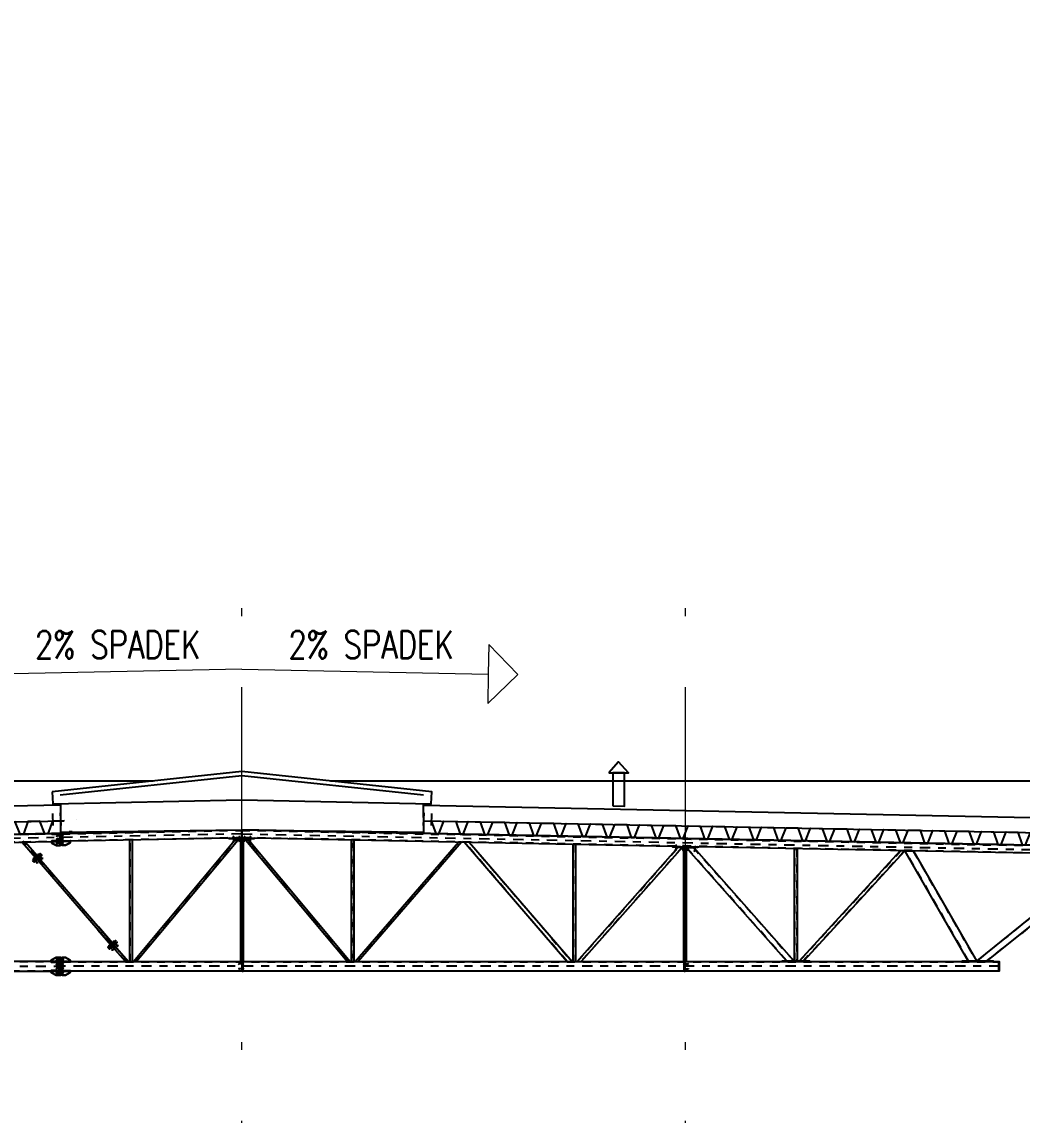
# Model space of a CAD drawing. Extents: x 6529560 to 6558080, y 5579316 to 5588131.
# Drawn here: x 6543798.33 to 6543811.01, y 5579493.22 to 5579507.08 of the extents above; entities that cross this region are included whole.
import ezdxf

# ---------------------------------------------------------------- set-up
doc = ezdxf.new("R2010")
doc.units = 0
doc.header["$MEASUREMENT"] = 0
for name, pattern in [('ACAD_ISO03W100', [30, 12, -18]), ('ACAD_ISO10W100', [18, 12, -3, 0, -3]), ('DASHDOT', [20, 13, -3.4, 0.2, -3.4]), ('GR_SOLID', [0]), ('HIDDEN', [0.375, 0.25, -0.125])]:
    doc.linetypes.add(name, pattern=pattern)
doc.layers.get('0').update_dxf_attribs({"color": 2, "linetype": 'CONTINUOUS', "lineweight": 5})
for name, color, linetype in [('3_Części', 7, 'CONTINUOUS'), ('5_Śruby', 7, 'CONTINUOUS'), ('ACHSRASTER', 10, 'CONTINUOUS'), ('Dachblech_Schnitt', 40, 'CONTINUOUS'), ('Kon', 3, 'CONTINUOUS'), ('KONS_KW_301L', 1, 'CONTINUOUS')]:
    doc.layers.add(name, color=color, linetype=linetype)
for name, color, linetype, lineweight in [('arch_osie', 181, 'CONTINUOUS', 5), ('STRICHART_0_N1', 1, 'GR_SOLID', 18), ('TEXT_N2', 7, 'GR_SOLID', 25)]:
    doc.layers.add(name, color=color, linetype=linetype, lineweight=lineweight)
doc.styles.add('GR_STANDARD', font='simplex.shx')
doc.styles.add('ROMANS', font='romans.shx', dxfattribs={"width": 0.8})
doc.dimstyles.new('D-GB-50', dxfattribs={"dimscale": 50, "dimtxt": 2.5, "dimasz": 2.5, "dimexe": 1, "dimexo": 2, "dimtad": 1, "dimdec": 0, "dimtxsty": 'ROMANS', "dimblk": 'OBLIQUE', "dimcen": 2.5, "dimdle": 1, "dimclrd": 256, "dimclre": 256, "dimclrt": 2, "dimadec": 0, "dimazin": 0, "dimtfac": 1, "dimtdec": 0, "dimtix": 1, "dimtmove": 2, "dimatfit": 3, "dimfxl": 1, "dimarcsym": 0})

# ---------------------------------------------------------------- blocks, each defined once
blk = doc.blocks.new('_OBLIQUE')
at = {"color": 0, "linetype": 'ByBlock', "lineweight": -2}
blk.add_line((-0.5, -0.5), (0.5, 0.5), dxfattribs=at)
blk = doc.blocks.new('BL1457099143_00002')
at = {"layer": '3_Części', "color": 2, "linetype": 'HIDDEN', "ltscale": 0.1}
blk.add_line((20021, 12141), (19621, 12141), dxfattribs=at)
at = {"layer": '3_Części', "color": 3, "linetype": 'Continuous'}
blk.add_line((20021, 12141), (20021, 12151), dxfattribs=at)
blk.add_lwpolyline([(20021, 12151), (19621, 12151), (19621, 12141)], dxfattribs=at)
blk = doc.blocks.new('BL1457099143_00003')
at = {"layer": '3_Części', "color": 2, "linetype": 'HIDDEN', "ltscale": 0.1}
blk.add_line((22301, 12141), (21951, 12141), dxfattribs=at)
at = {"layer": '3_Części', "color": 3, "linetype": 'Continuous'}
blk.add_line((22301, 12141), (22301, 12151), dxfattribs=at)
blk.add_lwpolyline([(22301, 12151), (21951, 12151), (21951, 12141)], dxfattribs=at)
blk = doc.blocks.new('BL1457099143_00004')
at = {"layer": '3_Części', "color": 3, "linetype": 'Continuous'}
blk.add_lwpolyline([(19551, 12141), (19548, 12141), (19548, 12021), (19551, 12021), (19551, 12141)], dxfattribs=at)
blk = doc.blocks.new('BL1457099143_00005')
at = {"layer": '3_Części', "color": 2, "linetype": 'HIDDEN', "ltscale": 0.1}
for p, q in [((31447, 12176), (31427, 12176)), ((31427, 11986), (31447, 11986))]:
    blk.add_line(p, q, dxfattribs=at)
at = {"layer": '3_Części', "color": 3, "linetype": 'Continuous'}
blk.add_line((31447, 11971), (31447, 11996), dxfattribs=at)
for points in [[(31447, 12166), (31447, 12191), (31427, 12191), (31427, 12166)], [(31447, 11996), (31447, 12166), (31427, 12166), (31427, 11996), (31447, 11996)], [(31427, 11996), (31427, 11971), (31447, 11971)]]:
    blk.add_lwpolyline(points, dxfattribs=at)
blk = doc.blocks.new('BL1457099143_00006')
at = {"layer": '3_Części', "color": 2, "linetype": 'HIDDEN', "ltscale": 0.1}
for p, q in [((31417, 12141), (31327, 12141)), ((31427, 12191), (31427, 12151))]:
    blk.add_line(p, q, dxfattribs=at)
at = {"layer": '3_Części', "color": 3, "linetype": 'Continuous'}
blk.add_line((31417, 12141), (31427, 12151), dxfattribs=at)
blk.add_lwpolyline([(31427, 12191), (31387, 12191), (31327, 12161), (31327, 12141)], dxfattribs=at)
blk = doc.blocks.new('BL1457099143_00007')
at = {"layer": '3_Części', "color": 2, "linetype": 'HIDDEN', "ltscale": 0.1}
blk.add_line((31417, 12029), (31417, 12021), dxfattribs=at)
at = {"layer": '3_Części', "color": 3, "linetype": 'Continuous'}
for points in [[(31387, 12029), (31327, 12029), (31327, 12021), (31387, 12021)], [(31427, 12029), (31387, 12029), (31387, 12021), (31427, 12021), (31427, 12029)]]:
    blk.add_lwpolyline(points, dxfattribs=at)
blk = doc.blocks.new('BL1457099143_00008')
at = {"layer": '3_Części', "color": 2, "linetype": 'HIDDEN', "ltscale": 0.1}
blk.add_line((31417, 12141), (31417, 12133), dxfattribs=at)
at = {"layer": '3_Części', "color": 3, "linetype": 'Continuous'}
for points in [[(31387, 12141), (31327, 12141), (31327, 12133), (31387, 12133)], [(31427, 12141), (31387, 12141), (31387, 12133), (31427, 12133), (31427, 12141)]]:
    blk.add_lwpolyline(points, dxfattribs=at)
blk = doc.blocks.new('BL1457099143_00009')
at = {"layer": '3_Części', "color": 2, "linetype": 'HIDDEN', "ltscale": 0.1}
for p, q in [((31327, 12021), (31417, 12021)), ((31427, 12011), (31427, 11971))]:
    blk.add_line(p, q, dxfattribs=at)
at = {"layer": '3_Części', "color": 3, "linetype": 'Continuous'}
blk.add_line((31427, 12011), (31417, 12021), dxfattribs=at)
blk.add_lwpolyline([(31327, 12021), (31327, 12001), (31387, 11971), (31427, 11971)], dxfattribs=at)
blk = doc.blocks.new('BL1457099143_00010')
at = {"layer": '3_Części', "color": 3, "linetype": 'Continuous'}
for points in [[(31431, 13766), (31428, 13641), (31444, 13640), (31447, 13765), (31431, 13766)], [(31428, 13641), (31428, 13616), (31444, 13615), (31444, 13640)]]:
    blk.add_lwpolyline(points, dxfattribs=at)
blk = doc.blocks.new('BL1457099143_00011')
at = {"layer": '3_Części', "color": 2, "linetype": 'HIDDEN', "ltscale": 0.1}
blk.add_line((31329, 13668), (31419, 13666), dxfattribs=at)
at = {"layer": '3_Części', "color": 3, "linetype": 'Continuous'}
blk.add_lwpolyline([(31329, 13668), (31328, 13648), (31388, 13616), (31428, 13616), (31428, 13656), (31419, 13666)], dxfattribs=at)
blk = doc.blocks.new('BL1457099143_00012')
at = {"layer": '3_Części', "color": 2, "linetype": 'HIDDEN', "ltscale": 0.1}
blk.add_line((31420, 13758), (31421, 13766), dxfattribs=at)
at = {"layer": '3_Części', "color": 3, "linetype": 'Continuous'}
for points in [[(31391, 13766), (31331, 13768), (31330, 13760), (31390, 13758)], [(31430, 13758), (31431, 13766), (31391, 13766), (31390, 13758), (31430, 13758)]]:
    blk.add_lwpolyline(points, dxfattribs=at)
blk = doc.blocks.new('BL1457099143_00013')
at = {"layer": '3_Części', "color": 2, "linetype": 'HIDDEN', "ltscale": 0.1}
blk.add_line((31419, 13666), (31419, 13674), dxfattribs=at)
at = {"layer": '3_Części', "color": 3, "linetype": 'Continuous'}
for points in [[(31389, 13674), (31329, 13676), (31329, 13668), (31389, 13666)], [(31429, 13666), (31429, 13674), (31389, 13674), (31389, 13666), (31429, 13666)]]:
    blk.add_lwpolyline(points, dxfattribs=at)
blk = doc.blocks.new('BL1457099143_00027')
at = {"layer": '3_Części', "color": 3, "linetype": 'Continuous'}
for p, q in [((30769, 12350), (30588, 12141)), ((30627, 12141), (30791, 12330))]:
    blk.add_line(p, q, dxfattribs=at)
at = {"layer": '3_Części', "color": 2, "linetype": 'HIDDEN', "ltscale": 0.1}
for p, q in [((30771, 12348), (30592, 12141)), ((30771, 12348), (30769, 12350)), ((30771, 12348), (30789, 12332)), ((30623, 12141), (30789, 12332)), ((30789, 12332), (30791, 12330)), ((30592, 12141), (30588, 12141)), ((30623, 12141), (30592, 12141)), ((30623, 12141), (30627, 12141))]:
    blk.add_line(p, q, dxfattribs=at)
blk = doc.blocks.new('BL1457099143_00028')
at = {"layer": '3_Części', "color": 3, "linetype": 'Continuous'}
for p, q in [((30750, 12366), (30810, 12314)), ((30821, 12326), (30760, 12379))]:
    blk.add_line(p, q, dxfattribs=at)
for points in [[(30741, 12395), (30731, 12383), (30750, 12366), (30760, 12379), (30741, 12395)], [(30821, 12326), (30810, 12314), (30829, 12298), (30840, 12310), (30821, 12326)]]:
    blk.add_lwpolyline(points, dxfattribs=at)
blk = doc.blocks.new('BL1457099143_00031')
at = {"layer": '3_Części', "color": 3, "linetype": 'Continuous'}
blk.add_line((29151, 13701), (29252, 13699), dxfattribs=at)
for points in [[(29252, 13709), (29151, 13711), (29151, 13701)], [(29252, 13699), (29312, 13698), (29313, 13708), (29252, 13709), (29252, 13699)]]:
    blk.add_lwpolyline(points, dxfattribs=at)
blk = doc.blocks.new('BL1457099143_00033')
at = {"layer": '3_Części', "color": 3, "linetype": 'Continuous'}
blk.add_line((28989, 13698), (29049, 13699), dxfattribs=at)
for points in [[(29049, 13709), (28989, 13708), (28989, 13698)], [(29049, 13699), (29151, 13701), (29150, 13711), (29049, 13709), (29049, 13699)]]:
    blk.add_lwpolyline(points, dxfattribs=at)
blk = doc.blocks.new('BL1457099143_00035')
at = {"layer": '3_Części', "color": 3, "linetype": 'Continuous'}
for points in [[(23367, 13585), (23387, 13586), (23387, 13596), (23367, 13595), (23367, 13585)], [(23387, 13586), (23667, 13591), (23667, 13601), (23387, 13596)], [(23667, 13591), (23687, 13592), (23687, 13602), (23667, 13601)]]:
    blk.add_lwpolyline(points, dxfattribs=at)
blk = doc.blocks.new('BL1457099143_00036')
at = {"layer": '3_Części', "color": 3, "linetype": 'Continuous'}
for p, q in [((23531, 12131), (23531, 12031)), ((23541, 12031), (23541, 12131))]:
    blk.add_line(p, q, dxfattribs=at)
for points in [[(23531, 12141), (23531, 12131), (23541, 12131), (23541, 12141), (23531, 12141)], [(23531, 12031), (23531, 12021), (23541, 12021), (23541, 12031), (23531, 12031)]]:
    blk.add_lwpolyline(points, dxfattribs=at)
blk = doc.blocks.new('BL1457099143_00037')
at = {"layer": '3_Części', "color": 3, "linetype": 'Continuous'}
for p, q in [((29136, 12131), (29136, 12031)), ((29146, 12031), (29146, 12131))]:
    blk.add_line(p, q, dxfattribs=at)
for points in [[(29136, 12141), (29136, 12131), (29146, 12131), (29146, 12141), (29136, 12141)], [(29136, 12031), (29136, 12021), (29146, 12021), (29146, 12031), (29136, 12031)]]:
    blk.add_lwpolyline(points, dxfattribs=at)
blk = doc.blocks.new('BL1457099143_00044')
at = {"layer": '5_Śruby', "color": 2, "linetype": 'Continuous'}
for p, q in [((23396, 13606), (23406, 13598)), ((23406, 13606), (23407, 13536)), ((23416, 13606), (23406, 13598)), ((23398, 13536), (23407, 13544)), ((23417, 13536), (23407, 13544))]:
    blk.add_line(p, q, dxfattribs=at)
blk = doc.blocks.new('BL1457099143_00045')
at = {"layer": '5_Śruby', "color": 2, "linetype": 'Continuous'}
for p, q in [((23486, 12118), (23492, 12111)), ((23548, 12111), (23486, 12111)), ((23486, 12104), (23492, 12111)), ((23548, 12118), (23542, 12111)), ((23548, 12104), (23542, 12111)), ((23486, 12058), (23492, 12051)), ((23548, 12051), (23486, 12051)), ((23486, 12044), (23492, 12051)), ((23548, 12058), (23542, 12051)), ((23548, 12044), (23542, 12051))]:
    blk.add_line(p, q, dxfattribs=at)
blk = doc.blocks.new('BL1457099143_00046')
at = {"layer": '5_Śruby', "color": 2, "linetype": 'Continuous'}
for p, q in [((23489, 13615), (23496, 13610)), ((23496, 13616), (23498, 13553)), ((23503, 13616), (23496, 13610)), ((23549, 13617), (23556, 13611)), ((23556, 13617), (23558, 13554)), ((23563, 13617), (23556, 13611)), ((23490, 13553), (23497, 13559)), ((23505, 13553), (23497, 13559)), ((23550, 13554), (23557, 13560)), ((23565, 13554), (23557, 13560))]:
    blk.add_line(p, q, dxfattribs=at)
blk = doc.blocks.new('BL1457099143_00047')
at = {"layer": '5_Śruby', "color": 2, "linetype": 'Continuous'}
for p, q in [((23637, 13621), (23647, 13613)), ((23647, 13621), (23648, 13551)), ((23656, 13621), (23647, 13613)), ((23639, 13551), (23648, 13559)), ((23658, 13551), (23648, 13559))]:
    blk.add_line(p, q, dxfattribs=at)
blk = doc.blocks.new('BL1457099143_00048')
at = {"layer": '5_Śruby', "color": 2, "linetype": 'Continuous'}
for p, q in [((29034, 13729), (29044, 13721)), ((29044, 13729), (29045, 13659)), ((29054, 13729), (29044, 13721)), ((29036, 13659), (29045, 13667)), ((29055, 13659), (29045, 13667))]:
    blk.add_line(p, q, dxfattribs=at)
blk = doc.blocks.new('BL1457099143_00049')
at = {"layer": '5_Śruby', "color": 2, "linetype": 'Continuous'}
for p, q in [((29108, 13729), (29116, 13723)), ((29116, 13729), (29116, 13666)), ((29123, 13729), (29116, 13723)), ((29108, 13666), (29116, 13672)), ((29123, 13666), (29116, 13672))]:
    blk.add_line(p, q, dxfattribs=at)
blk = doc.blocks.new('BL1457099143_00050')
at = {"layer": '5_Śruby', "color": 2, "linetype": 'Continuous'}
for p, q in [((29128, 12118), (29134, 12111)), ((29128, 12111), (29191, 12111)), ((29128, 12104), (29134, 12111)), ((29191, 12118), (29185, 12111)), ((29191, 12104), (29185, 12111)), ((29128, 12058), (29134, 12051)), ((29128, 12051), (29191, 12051)), ((29128, 12044), (29134, 12051)), ((29191, 12058), (29185, 12051)), ((29191, 12044), (29185, 12051))]:
    blk.add_line(p, q, dxfattribs=at)
blk = doc.blocks.new('BL1457099143_00051')
at = {"layer": '5_Śruby', "color": 2, "linetype": 'Continuous'}
for p, q in [((29178, 13729), (29186, 13723)), ((29186, 13729), (29186, 13666)), ((29193, 13729), (29186, 13723)), ((29178, 13666), (29186, 13672)), ((29193, 13666), (29186, 13672))]:
    blk.add_line(p, q, dxfattribs=at)
blk = doc.blocks.new('BL1457099143_00052')
at = {"layer": '5_Śruby', "color": 2, "linetype": 'Continuous'}
for p, q in [((29248, 13729), (29257, 13721)), ((29257, 13729), (29256, 13659)), ((29267, 13729), (29257, 13721)), ((29246, 13659), (29256, 13667)), ((29265, 13659), (29256, 13667))]:
    blk.add_line(p, q, dxfattribs=at)
blk = doc.blocks.new('BL1457099143_00053')
at = {"layer": '5_Śruby', "color": 2, "linetype": 'Continuous'}
for p, q in [((30716, 12343), (30729, 12342)), ((30779, 12401), (30723, 12336)), ((30731, 12330), (30729, 12342)), ((30809, 12374), (30754, 12310)), ((30772, 12407), (30774, 12394)), ((30786, 12394), (30774, 12394)), ((30840, 12348), (30784, 12284)), ((30802, 12381), (30804, 12368)), ((30817, 12368), (30804, 12368)), ((30832, 12354), (30834, 12342)), ((30847, 12342), (30834, 12342)), ((30746, 12316), (30759, 12316)), ((30761, 12304), (30759, 12316)), ((30777, 12290), (30789, 12290)), ((30791, 12278), (30789, 12290))]:
    blk.add_line(p, q, dxfattribs=at)
blk = doc.blocks.new('BL1457099143_00054')
at = {"layer": '5_Śruby', "color": 2, "linetype": 'Continuous'}
for p, q in [((31414, 12176), (31422, 12166)), ((31414, 12166), (31504, 12166)), ((31414, 12157), (31422, 12166)), ((31414, 12116), (31422, 12106)), ((31414, 12106), (31504, 12106)), ((31414, 12097), (31422, 12106)), ((31414, 12066), (31422, 12056)), ((31504, 12176), (31496, 12166)), ((31504, 12157), (31496, 12166)), ((31504, 12116), (31496, 12106)), ((31504, 12097), (31496, 12106)), ((31504, 12066), (31496, 12056)), ((31414, 12056), (31504, 12056)), ((31414, 12047), (31422, 12056)), ((31414, 12006), (31422, 11996)), ((31414, 11996), (31504, 11996)), ((31414, 11987), (31422, 11996)), ((31504, 12047), (31496, 12056)), ((31504, 12006), (31496, 11996)), ((31504, 11987), (31496, 11996))]:
    blk.add_line(p, q, dxfattribs=at)
blk = doc.blocks.new('BL1457099143_00055')
at = {"layer": '5_Śruby', "color": 2, "linetype": 'Continuous'}
for p, q in [((31417, 13745), (31425, 13736)), ((31417, 13736), (31502, 13734)), ((31417, 13726), (31425, 13736)), ((31502, 13744), (31494, 13734)), ((31502, 13724), (31494, 13734)), ((31415, 13650), (31423, 13641)), ((31415, 13641), (31500, 13639)), ((31415, 13631), (31423, 13641)), ((31416, 13705), (31424, 13696)), ((31416, 13696), (31501, 13694)), ((31416, 13686), (31424, 13696)), ((31500, 13649), (31492, 13639)), ((31500, 13629), (31492, 13639)), ((31501, 13704), (31493, 13694)), ((31501, 13684), (31493, 13694))]:
    blk.add_line(p, q, dxfattribs=at)
blk = doc.blocks.new('BL1457099143_00091')
at = {"layer": '3_Części', "color": 2, "linetype": 'HIDDEN', "ltscale": 0.1}
blk.add_lwpolyline([(31427, 12151), (31417, 12141), (31327, 12141), (31327, 12161), (31387, 12191), (31427, 12191), (31427, 12151)], dxfattribs=at)
blk = doc.blocks.new('BL1457099143_00092')
at = {"layer": '3_Części', "color": 2, "linetype": 'HIDDEN', "ltscale": 0.1}
blk.add_lwpolyline([(31427, 12011), (31427, 11971), (31387, 11971), (31327, 12001), (31327, 12021), (31417, 12021), (31427, 12011)], dxfattribs=at)
blk = doc.blocks.new('BL1457099143_00093')
at = {"layer": '3_Części', "color": 2, "linetype": 'HIDDEN', "ltscale": 0.1}
for p, q in [((31367, 12141), (31327, 12141)), ((31327, 12133), (31327, 12141)), ((31327, 12133), (31367, 12133)), ((31427, 12141), (31367, 12141)), ((31367, 12141), (31367, 12133)), ((31367, 12133), (31427, 12133)), ((31417, 12133), (31417, 12141)), ((31427, 12133), (31427, 12141))]:
    blk.add_line(p, q, dxfattribs=at)
blk = doc.blocks.new('BL1457099143_00094')
at = {"layer": '3_Części', "color": 2, "linetype": 'HIDDEN', "ltscale": 0.1}
for p, q in [((31367, 12029), (31327, 12029)), ((31327, 12021), (31327, 12029)), ((31327, 12021), (31367, 12021)), ((31427, 12029), (31367, 12029)), ((31367, 12029), (31367, 12021)), ((31367, 12021), (31427, 12021)), ((31417, 12021), (31417, 12029)), ((31427, 12021), (31427, 12029))]:
    blk.add_line(p, q, dxfattribs=at)
blk = doc.blocks.new('BL1457099143_00095')
at = {"layer": '3_Części', "color": 2, "linetype": 'HIDDEN', "ltscale": 0.1}
blk.add_lwpolyline([(31419, 13666), (31428, 13656), (31428, 13616), (31388, 13616), (31328, 13648), (31329, 13668), (31419, 13666)], dxfattribs=at)
blk = doc.blocks.new('BL1457099143_00096')
at = {"layer": '3_Części', "color": 2, "linetype": 'HIDDEN', "ltscale": 0.1}
for p, q in [((31329, 13668), (31329, 13676)), ((31389, 13666), (31389, 13674)), ((31419, 13674), (31419, 13666))]:
    blk.add_line(p, q, dxfattribs=at)
for points in [[(31429, 13674), (31389, 13674), (31329, 13676)], [(31329, 13668), (31389, 13666), (31429, 13666), (31429, 13674)]]:
    blk.add_lwpolyline(points, dxfattribs=at)
blk = doc.blocks.new('BL1457099143_00097')
at = {"layer": '3_Części', "color": 2, "linetype": 'HIDDEN', "ltscale": 0.1}
for p, q in [((31330, 13760), (31331, 13768)), ((31390, 13758), (31391, 13766)), ((31421, 13766), (31420, 13758))]:
    blk.add_line(p, q, dxfattribs=at)
for points in [[(31330, 13760), (31390, 13758), (31430, 13758), (31431, 13766)], [(31431, 13766), (31391, 13766), (31331, 13768)]]:
    blk.add_lwpolyline(points, dxfattribs=at)
blk = doc.blocks.new('BL1457099235_00039')
at = {"layer": '3_Części', "color": 3, "linetype": 'Continuous'}
for points in [[(29418, 10814), (29418, 10789), (29438, 10789), (29438, 10814), (29418, 10814)], [(29418, 10789), (29418, 10619), (29438, 10619), (29438, 10789)], [(29418, 10619), (29418, 10594), (29438, 10594), (29438, 10619)]]:
    blk.add_lwpolyline(points, dxfattribs=at)
blk = doc.blocks.new('BL1457099235_00040')
at = {"layer": '3_Części', "color": 2, "linetype": 'HIDDEN', "ltscale": 0.1}
blk.add_line((29408, 10764), (29318, 10764), dxfattribs=at)
at = {"layer": '3_Części', "color": 3, "linetype": 'Continuous'}
blk.add_line((29408, 10764), (29418, 10774), dxfattribs=at)
blk.add_lwpolyline([(29418, 10774), (29418, 10814), (29378, 10814), (29318, 10784), (29318, 10764)], dxfattribs=at)
blk = doc.blocks.new('BL1457099235_00041')
at = {"layer": '3_Części', "color": 2, "linetype": 'HIDDEN', "ltscale": 0.1}
blk.add_line((29318, 10644), (29408, 10644), dxfattribs=at)
at = {"layer": '3_Części', "color": 3, "linetype": 'Continuous'}
blk.add_line((29418, 10634), (29408, 10644), dxfattribs=at)
blk.add_lwpolyline([(29318, 10644), (29318, 10624), (29378, 10594), (29418, 10594), (29418, 10634)], dxfattribs=at)
blk = doc.blocks.new('BL1457099235_00042')
at = {"layer": '3_Części', "color": 2, "linetype": 'HIDDEN', "ltscale": 0.1}
blk.add_line((29408, 10764), (29408, 10756), dxfattribs=at)
at = {"layer": '3_Części', "color": 3, "linetype": 'Continuous'}
for points in [[(29378, 10764), (29318, 10764), (29318, 10756), (29378, 10756)], [(29418, 10756), (29418, 10764), (29378, 10764), (29378, 10756), (29418, 10756)]]:
    blk.add_lwpolyline(points, dxfattribs=at)
blk = doc.blocks.new('BL1457099235_00043')
at = {"layer": '3_Części', "color": 2, "linetype": 'HIDDEN', "ltscale": 0.1}
blk.add_line((29408, 10652), (29408, 10644), dxfattribs=at)
at = {"layer": '3_Części', "color": 3, "linetype": 'Continuous'}
for points in [[(29378, 10652), (29318, 10652), (29318, 10644), (29378, 10644)], [(29418, 10644), (29418, 10652), (29378, 10652), (29378, 10644), (29418, 10644)]]:
    blk.add_lwpolyline(points, dxfattribs=at)
blk = doc.blocks.new('BL1457099235_00044')
at = {"layer": '3_Części', "color": 3, "linetype": 'Continuous'}
for points in [[(29441, 12264), (29438, 12389), (29422, 12388), (29425, 12263)], [(29441, 12239), (29441, 12264), (29425, 12263), (29425, 12238), (29441, 12239)]]:
    blk.add_lwpolyline(points, dxfattribs=at)
blk = doc.blocks.new('BL1457099235_00045')
at = {"layer": '3_Części', "color": 2, "linetype": 'HIDDEN', "ltscale": 0.1}
for p, q in [((29325, 12286), (29414, 12288)), ((29425, 12278), (29425, 12238))]:
    blk.add_line(p, q, dxfattribs=at)
at = {"layer": '3_Części', "color": 3, "linetype": 'Continuous'}
blk.add_line((29425, 12278), (29414, 12288), dxfattribs=at)
blk.add_lwpolyline([(29325, 12286), (29325, 12266), (29385, 12237), (29425, 12238)], dxfattribs=at)
blk = doc.blocks.new('BL1457099235_00046')
at = {"layer": '3_Części', "color": 2, "linetype": 'HIDDEN', "ltscale": 0.1}
blk.add_line((29414, 12288), (29414, 12296), dxfattribs=at)
at = {"layer": '3_Części', "color": 3, "linetype": 'Continuous'}
for points in [[(29384, 12295), (29324, 12294), (29324, 12286), (29384, 12287)], [(29424, 12296), (29384, 12295), (29384, 12287), (29424, 12288), (29424, 12296)]]:
    blk.add_lwpolyline(points, dxfattribs=at)
blk = doc.blocks.new('BL1457099235_00047')
at = {"layer": '3_Części', "color": 2, "linetype": 'HIDDEN', "ltscale": 0.1}
blk.add_line((29413, 12380), (29412, 12388), dxfattribs=at)
at = {"layer": '3_Części', "color": 3, "linetype": 'Continuous'}
for points in [[(29382, 12387), (29322, 12386), (29323, 12378), (29383, 12379)], [(29422, 12388), (29382, 12387), (29383, 12379), (29423, 12380), (29422, 12388)]]:
    blk.add_lwpolyline(points, dxfattribs=at)
blk = doc.blocks.new('BL1457099235_00049')
at = {"layer": '3_Części', "color": 3, "linetype": 'Continuous'}
blk.add_line((28948, 12279), (29117, 12083), dxfattribs=at)
at = {"layer": '3_Części', "color": 2, "linetype": 'HIDDEN', "ltscale": 0.1}
for p, q in [((28951, 12279), (28948, 12279)), ((29137, 12101), (28983, 12279)), ((28983, 12279), (28987, 12279))]:
    blk.add_line(p, q, dxfattribs=at)
blk.add_lwpolyline([(29119, 12085), (28951, 12279), (28983, 12279)], dxfattribs=at)
at = {"layer": '3_Części', "color": 3, "linetype": 'Continuous'}
blk.add_lwpolyline([(29117, 12083), (29140, 12103), (28987, 12279)], dxfattribs=at)
blk = doc.blocks.new('BL1457099235_00050')
at = {"layer": '3_Części', "color": 3, "linetype": 'Continuous'}
for points in [[(29079, 12050), (29090, 12038), (29109, 12054), (29098, 12067), (29079, 12050)], [(29109, 12054), (29169, 12107), (29159, 12119), (29098, 12067)], [(29169, 12107), (29188, 12123), (29177, 12135), (29159, 12119)]]:
    blk.add_lwpolyline(points, dxfattribs=at)
blk = doc.blocks.new('BL1457099235_00067')
at = {"layer": '5_Śruby', "color": 2, "linetype": 'Continuous'}
for p, q in [((29082, 12070), (29095, 12070)), ((29090, 12076), (29145, 12012)), ((29097, 12083), (29095, 12070)), ((29113, 12096), (29125, 12096)), ((29120, 12103), (29175, 12038)), ((29127, 12109), (29125, 12096)), ((29143, 12122), (29155, 12123)), ((29150, 12129), (29206, 12064)), ((29157, 12135), (29155, 12123)), ((29198, 12058), (29200, 12070)), ((29213, 12071), (29200, 12070)), ((29138, 12006), (29140, 12018)), ((29152, 12018), (29140, 12018)), ((29168, 12032), (29170, 12044)), ((29183, 12045), (29170, 12044))]:
    blk.add_line(p, q, dxfattribs=at)
blk = doc.blocks.new('BL1457099235_00068')
at = {"layer": '5_Śruby', "color": 2, "linetype": 'Continuous'}
for p, q in [((29381, 10799), (29389, 10789)), ((29471, 10789), (29381, 10789)), ((29381, 10780), (29389, 10789)), ((29381, 10739), (29389, 10729)), ((29471, 10729), (29381, 10729)), ((29381, 10720), (29389, 10729)), ((29381, 10689), (29389, 10679)), ((29471, 10679), (29381, 10679)), ((29381, 10670), (29389, 10679)), ((29471, 10799), (29463, 10789)), ((29471, 10780), (29463, 10789)), ((29471, 10739), (29463, 10729)), ((29471, 10720), (29463, 10729)), ((29471, 10689), (29463, 10679)), ((29471, 10670), (29463, 10679)), ((29381, 10629), (29389, 10619)), ((29471, 10619), (29381, 10619)), ((29381, 10610), (29389, 10619)), ((29471, 10629), (29463, 10619)), ((29471, 10610), (29463, 10619))]:
    blk.add_line(p, q, dxfattribs=at)
blk = doc.blocks.new('BL1457099235_00069')
at = {"layer": '5_Śruby', "color": 2, "linetype": 'Continuous'}
for p, q in [((29383, 12367), (29391, 12358)), ((29468, 12359), (29383, 12357)), ((29383, 12348), (29391, 12358)), ((29468, 12369), (29460, 12359)), ((29468, 12350), (29460, 12359)), ((29384, 12327), (29392, 12318)), ((29469, 12319), (29384, 12317)), ((29384, 12308), (29392, 12318)), ((29385, 12272), (29393, 12263)), ((29470, 12264), (29385, 12262)), ((29385, 12253), (29393, 12263)), ((29469, 12329), (29461, 12319)), ((29469, 12310), (29461, 12319)), ((29470, 12274), (29462, 12264)), ((29470, 12255), (29462, 12264))]:
    blk.add_line(p, q, dxfattribs=at)
blk = doc.blocks.new('BL1457099235_00072')
at = {"layer": '3_Części', "color": 1, "linetype": 'DASHDOT', "ltscale": 0.05}
blk.add_line((29132, 12089), (28956, 12292), dxfattribs=at)
blk = doc.blocks.new('BL1457099235_00107')
at = {"layer": '3_Części', "color": 2, "linetype": 'HIDDEN', "ltscale": 0.1}
blk.add_lwpolyline([(29418, 10774), (29408, 10764), (29318, 10764), (29318, 10784), (29378, 10814), (29418, 10814), (29418, 10774)], dxfattribs=at)
blk = doc.blocks.new('BL1457099235_00108')
at = {"layer": '3_Części', "color": 2, "linetype": 'HIDDEN', "ltscale": 0.1}
for p, q in [((29318, 10644), (29318, 10652)), ((29378, 10644), (29378, 10652)), ((29408, 10644), (29408, 10652))]:
    blk.add_line(p, q, dxfattribs=at)
for points in [[(29418, 10652), (29378, 10652), (29318, 10652)], [(29318, 10644), (29378, 10644), (29418, 10644), (29418, 10652)]]:
    blk.add_lwpolyline(points, dxfattribs=at)
blk = doc.blocks.new('BL1457099235_00109')
at = {"layer": '3_Części', "color": 2, "linetype": 'HIDDEN', "ltscale": 0.1}
for p, q in [((29318, 10756), (29318, 10764)), ((29378, 10756), (29378, 10764)), ((29408, 10756), (29408, 10764))]:
    blk.add_line(p, q, dxfattribs=at)
for points in [[(29418, 10764), (29378, 10764), (29318, 10764)], [(29318, 10756), (29378, 10756), (29418, 10756), (29418, 10764)]]:
    blk.add_lwpolyline(points, dxfattribs=at)
blk = doc.blocks.new('BL1457099235_00110')
at = {"layer": '3_Części', "color": 2, "linetype": 'HIDDEN', "ltscale": 0.1}
blk.add_lwpolyline([(29418, 10634), (29418, 10594), (29378, 10594), (29318, 10624), (29318, 10644), (29408, 10644), (29418, 10634)], dxfattribs=at)
blk = doc.blocks.new('BL1457099235_00111')
at = {"layer": '3_Części', "color": 2, "linetype": 'HIDDEN', "ltscale": 0.1}
blk.add_lwpolyline([(29414, 12288), (29425, 12278), (29425, 12238), (29385, 12237), (29325, 12266), (29325, 12286), (29414, 12288)], dxfattribs=at)
blk = doc.blocks.new('BL1457099235_00112')
at = {"layer": '3_Części', "color": 2, "linetype": 'HIDDEN', "ltscale": 0.1}
for p, q in [((29323, 12378), (29322, 12386)), ((29383, 12379), (29382, 12387)), ((29412, 12388), (29413, 12380)), ((29423, 12380), (29422, 12388))]:
    blk.add_line(p, q, dxfattribs=at)
for points in [[(29422, 12388), (29382, 12387), (29322, 12386)], [(29323, 12378), (29383, 12379), (29423, 12380)]]:
    blk.add_lwpolyline(points, dxfattribs=at)
blk = doc.blocks.new('BL1457099235_00113')
at = {"layer": '3_Części', "color": 2, "linetype": 'HIDDEN', "ltscale": 0.1}
for p, q in [((29324, 12286), (29324, 12294)), ((29384, 12287), (29384, 12295)), ((29414, 12296), (29414, 12288)), ((29424, 12288), (29424, 12296))]:
    blk.add_line(p, q, dxfattribs=at)
for points in [[(29424, 12296), (29384, 12295), (29324, 12294)], [(29324, 12286), (29384, 12287), (29424, 12288)]]:
    blk.add_lwpolyline(points, dxfattribs=at)
blk = doc.blocks.new('A$C3290457D')
at = {"layer": '3_Części', "color": 3, "linetype": 'Continuous'}
for p, q in [((1882, 1625), (4122, 1670)), ((4122, 1570), (4122, 1670)), ((4122, 1670), (15145, 1457)), ((4122, 1670), (4122, 1570)), ((3960, 1567), (1944, 1526)), ((2702, 0), (2702, 1542)), ((2732, 1542), (2732, 0)), ((2747, 0), (4051, 1559)), ((4091, 1559), (2786, 0)), ((4107, 0), (4107, 1560)), ((4107, 1560), (4137, 1560)), ((4122, 1570), (4121, 1570)), ((4122, 1570), (4122, 1570)), ((4137, 1560), (4137, 0)), ((5457, 0), (4153, 1559)), ((4193, 1559), (5496, 0)), ((9586, 1461), (4284, 1567)), ((5512, 0), (5512, 1542)), ((5542, 1542), (5542, 0)), ((5559, 0), (6870, 1515)), ((6909, 1514), (5598, 0)), ((8243, 0), (6942, 1514)), ((7009, 1512), (8309, 0)), ((8322, 0), (8322, 1486)), ((8352, 1485), (8352, 0)), ((8372, 0), (9655, 1449)), ((9707, 1448), (8425, 0)), ((9655, 1449), (9707, 1448)), ((9727, 0), (9727, 1448)), ((9757, 1447), (9757, 0)), ((11029, 10), (9757, 1447)), ((9757, 1447), (9852, 1445)), ((9852, 1445), (11123, 10)), ((15143, 1357), (9906, 1454)), ((11132, 10), (11132, 1430)), ((11162, 1429), (11162, 10)), ((11193, 10), (12471, 1403)), ((12524, 1402), (11247, 10)), ((13334, 10), (12534, 1402)), ((12639, 1400), (13438, 10)), ((2460, 214), (1525, 1294)), ((1548, 1314), (2483, 233)), ((13445, 10), (15067, 1323)), ((15133, 1262), (13568, 10)), ((2483, 233), (2302, 442)), ((2296, 403), (2460, 214)), ((1946, 0), (4127, 0)), ((4137, 0), (9732, 0)), ((9742, 0), (13722, 0)), ((13722, 0), (13722, -120)), ((1806, -120), (1806, 0)), ((4127, -120), (1946, -120)), ((9732, -120), (4137, -120)), ((13722, -120), (9742, -120))]:
    blk.add_line(p, q, dxfattribs=at)
at = {"layer": '3_Części', "color": 1, "linetype": 'DASHDOT', "ltscale": 10}
for p, q in [((4122, 1620), (-6860, 1399)), ((4122, 1620), (15149, 1399)), ((-5803, -60), (1811, -60)), ((13727, -60), (1841, -60))]:
    blk.add_line(p, q, dxfattribs=at)
at = {"layer": '3_Części', "color": 2, "linetype": 'HIDDEN', "ltscale": 0.1}
for p, q in [((1710, 1622), (1810, 1624)), ((1810, 1618), (1810, 1624)), ((1810, 1618), (1812, 1530)), ((1812, 1530), (1812, 1524)), ((1882, 1625), (1842, 1624)), ((1842, 1618), (1842, 1624)), ((1842, 1618), (1844, 1530)), ((1844, 1530), (1844, 1524)), ((1844, 1524), (1944, 1526)), ((2705, 1542), (2702, 1542)), ((2729, 1542), (2705, 1542)), ((2729, 1542), (2732, 1542)), ((3960, 1567), (4121, 1570)), ((4055, 1559), (4051, 1559)), ((4087, 1559), (4055, 1559)), ((4087, 1559), (4091, 1559)), ((4122, 1570), (4284, 1567)), ((4137, 1560), (4137, 1560)), ((4157, 1559), (4153, 1559)), ((4189, 1559), (4157, 1559)), ((4189, 1559), (4193, 1559)), ((5515, 1542), (5512, 1542)), ((5539, 1542), (5515, 1542)), ((5539, 1542), (5542, 1542)), ((1712, 1522), (1812, 1524)), ((6874, 1515), (6870, 1515)), ((6905, 1514), (6874, 1515)), ((6905, 1514), (6909, 1514)), ((6946, 1514), (6942, 1514)), ((7005, 1512), (6946, 1514)), ((7005, 1512), (7009, 1512)), ((8325, 1486), (8322, 1486)), ((8349, 1485), (8325, 1486)), ((8349, 1485), (8352, 1485)), ((9586, 1461), (9906, 1454)), ((9730, 1448), (9727, 1448)), ((9754, 1447), (9730, 1448)), ((9754, 1447), (9757, 1447)), ((11135, 1430), (11132, 1430)), ((11159, 1429), (11135, 1430)), ((11159, 1429), (11162, 1429)), ((12475, 1403), (12471, 1403)), ((12520, 1402), (12475, 1403)), ((12520, 1402), (12524, 1402)), ((12538, 1402), (12534, 1402)), ((12636, 1400), (12538, 1402)), ((12636, 1400), (12639, 1400)), ((2462, 216), (2460, 214)), ((2481, 231), (2462, 216)), ((2481, 231), (2483, 233)), ((1846, -4), (1846, 0)), ((1946, 0), (1846, 0)), ((2705, 0), (2702, 0)), ((2705, 0), (2729, 0)), ((2729, 0), (2732, 0)), ((2751, 0), (2747, 0)), ((2751, 0), (2782, 0)), ((2782, 0), (2786, 0)), ((4110, 0), (4107, 0)), ((4110, 0), (4134, 0)), ((4137, 0), (4127, 0)), ((4134, 0), (4137, 0)), ((5461, 0), (5457, 0)), ((5461, 0), (5492, 0)), ((5492, 0), (5496, 0)), ((5515, 0), (5512, 0)), ((5515, 0), (5539, 0)), ((5539, 0), (5542, 0)), ((5563, 0), (5559, 0)), ((5563, 0), (5595, 0)), ((5595, 0), (5598, 0)), ((8247, 0), (8243, 0)), ((8247, 0), (8305, 0)), ((8305, 0), (8309, 0)), ((8325, 0), (8322, 0)), ((8325, 0), (8349, 0)), ((8349, 0), (8352, 0)), ((8376, 0), (8372, 0)), ((8376, 0), (8421, 0)), ((8421, 0), (8425, 0)), ((9730, 0), (9727, 0)), ((9730, 0), (9754, 0)), ((9742, 0), (9732, 0)), ((9754, 0), (9757, 0)), ((11033, 10), (11029, 10)), ((11033, 10), (11119, 10)), ((11119, 10), (11123, 10)), ((11135, 10), (11132, 10)), ((11135, 10), (11159, 10)), ((11159, 10), (11162, 10)), ((11197, 10), (11193, 10)), ((11197, 10), (11243, 10)), ((11243, 10), (11247, 10)), ((13337, 10), (13334, 10)), ((13337, 10), (13434, 10)), ((13434, 10), (13438, 10)), ((13449, 10), (13445, 10)), ((13449, 10), (13564, 10)), ((13564, 10), (13568, 10)), ((1706, 0), (1806, 0)), ((1706, -120), (1806, -120)), ((1846, -4), (1846, -116)), ((1846, -116), (1846, -120)), ((1846, -120), (1946, -120)), ((4127, -120), (4137, -120)), ((9732, -120), (9742, -120))]:
    blk.add_line(p, q, dxfattribs=at)
at = {"layer": '3_Części', "color": 3, "linetype": 'Continuous'}
for points in [[(1710, 1622), (-6856, 1449), (-6854, 1349), (1712, 1522)], [(1706, 0), (-5798, 0), (-5798, -120), (1706, -120)]]:
    blk.add_lwpolyline(points, dxfattribs=at)
at = {"layer": 'ACHSRASTER'}
blk.add_line((1300, 1514), (1335, 1514), dxfattribs=at)
at = {"layer": 'KONS_KW_301L', "linetype": 'ACAD_ISO03W100'}
for p, q in [((1842, 1618), (4122, 1664)), ((4122, 1664), (15144, 1451)), ((-6854, 1355), (1812, 1530)), ((1810, 1618), (-6655, 1447)), ((1844, 1530), (4122, 1576)), ((2705, 0), (2705, 1542)), ((2729, 1542), (2729, 0)), ((2751, 0), (4055, 1559)), ((4087, 1559), (2782, 0)), ((4110, 0), (4110, 1560)), ((4122, 1576), (14942, 1367)), ((4134, 1560), (4134, 0)), ((5461, 0), (4157, 1559)), ((4189, 1559), (5492, 0)), ((5515, 0), (5515, 1542)), ((5539, 1542), (5539, 0)), ((5563, 0), (6874, 1515)), ((6905, 1514), (5595, 0)), ((8247, 0), (6946, 1514)), ((7005, 1512), (8305, 0)), ((8325, 0), (8325, 1486)), ((8349, 1485), (8349, 0)), ((8376, 0), (9659, 1449)), ((9703, 1448), (8421, 0)), ((9730, 0), (9730, 1448)), ((9754, 1447), (9754, 0)), ((11033, 10), (9761, 1447)), ((9848, 1445), (11119, 10)), ((11135, 10), (11135, 1430)), ((11159, 1429), (11159, 10)), ((11197, 10), (12475, 1403)), ((12520, 1402), (11243, 10)), ((13337, 10), (12538, 1402)), ((12636, 1400), (13434, 10)), ((2462, 216), (1527, 1296)), ((1546, 1312), (2481, 231)), ((13449, 10), (15069, 1321)), ((15027, 1154), (13564, 10)), ((1806, -4), (-5798, -4)), ((-5798, -116), (1806, -116)), ((1846, -4), (13722, -4)), ((1846, -116), (13722, -116))]:
    blk.add_line(p, q, dxfattribs=at)
for name, p in [('BL1457099235_00072', (-27613, -10764)), ('BL1457099235_00047', (-27613, -10764)), ('BL1457099235_00112', (-27613, -10764)), ('BL1457099235_00046', (-27613, -10764)), ('BL1457099235_00113', (-27613, -10764)), ('BL1457099235_00069', (-27613, -10764)), ('BL1457099235_00044', (-27613, -10764)), ('BL1457099235_00049', (-27613, -10764)), ('BL1457099235_00045', (-27613, -10764)), ('BL1457099235_00111', (-27613, -10764)), ('BL1457099235_00050', (-27613, -10764)), ('BL1457099235_00067', (-27613, -10764)), ('BL1457099235_00050', (-27602, -10777)), ('BL1457099235_00040', (-27613, -10764)), ('BL1457099235_00107', (-27613, -10764)), ('BL1457099235_00068', (-27613, -10764)), ('BL1457099235_00039', (-27613, -10764)), ('BL1457099235_00042', (-27613, -10764)), ('BL1457099235_00109', (-27613, -10764)), ('BL1457099235_00043', (-27613, -10764)), ('BL1457099235_00108', (-27613, -10764)), ('BL1457099235_00041', (-27613, -10764)), ('BL1457099235_00110', (-27613, -10764))]:
    blk.add_blockref(name, p)
at = {"xscale": -1}
for name in ['BL1457099143_00055', 'BL1457099143_00010', 'BL1457099143_00012', 'BL1457099143_00097', 'BL1457099143_00013', 'BL1457099143_00096', 'BL1457099143_00011', 'BL1457099143_00095', 'BL1457099143_00031', 'BL1457099143_00052', 'BL1457099143_00051', 'BL1457099143_00033', 'BL1457099143_00049', 'BL1457099143_00048', 'BL1457099143_00035', 'BL1457099143_00047', 'BL1457099143_00046', 'BL1457099143_00044', 'BL1457099143_00053', 'BL1457099143_00028', 'BL1457099143_00027', 'BL1457099143_00054', 'BL1457099143_00005', 'BL1457099143_00006', 'BL1457099143_00091', 'BL1457099143_00008', 'BL1457099143_00093', 'BL1457099143_00037', 'BL1457099143_00036', 'BL1457099143_00003', 'BL1457099143_00002', 'BL1457099143_00004', 'BL1457099143_00007', 'BL1457099143_00094', 'BL1457099143_00009', 'BL1457099143_00092', 'BL1457099143_00050', 'BL1457099143_00045']:
    blk.add_blockref(name, (33272, -12141), dxfattribs=at)
at = {"rotation": 261.7403853920354}
blk.add_blockref('BL1457099143_00028', (-5319, 32457), dxfattribs=at)

msp = doc.modelspace()

# ---------------------------------------------------------------- linework, layer by layer
at = {"layer": 'arch_osie', "linetype": 'ACAD_ISO10W100', "ltscale": 0.3, "extrusion": (8.0265e-10, -4.94832e-09, 1), "elevation": 0}
for points in [[(6543801.1152, 5579478.5458), (6543801.1152, 5579500.3799)], [(6543806.7402, 5579478.5458), (6543806.7402, 5579500.3799)]]:
    msp.add_lwpolyline(points, dxfattribs=at)
at = {"layer": 'Dachblech_Schnitt', "elevation": 0.0447}
for points in [[(6543798.3254, 5579496.7795), (6543798.3054, 5579496.7791), (6543798.2421, 5579496.9378), (6543798.0922, 5579496.9348), (6543798.0354, 5579496.7736), (6543797.9954, 5579496.7728), (6543797.9322, 5579496.9316), (6543797.7822, 5579496.9285), (6543797.7255, 5579496.7673), (6543797.6855, 5579496.7665), (6543797.6223, 5579496.9253), (6543797.4723, 5579496.9223), (6543797.4155, 5579496.7611), (6543797.3955, 5579496.7607)], [(6543798.8621, 5579496.9501), (6543798.862, 5579496.9503), (6543798.712, 5579496.9473), (6543798.6553, 5579496.7861), (6543798.6153, 5579496.7853), (6543798.5521, 5579496.9441), (6543798.4021, 5579496.941), (6543798.3454, 5579496.7799), (6543798.3254, 5579496.7795)], [(6543803.5169, 5579496.9491), (6543803.5739, 5579496.788), (6543803.6138, 5579496.7872), (6543803.6769, 5579496.946), (6543803.8269, 5579496.9431), (6543803.8838, 5579496.782), (6543803.9038, 5579496.7816)], [(6543803.9038, 5579496.7816), (6543803.9238, 5579496.7812), (6543803.9869, 5579496.9401), (6543804.1368, 5579496.9372), (6543804.1937, 5579496.776), (6543804.2337, 5579496.7753), (6543804.2968, 5579496.9341), (6543804.4468, 5579496.9312), (6543804.5037, 5579496.7701), (6543804.5437, 5579496.7693), (6543804.6067, 5579496.9281), (6543804.7567, 5579496.9252), (6543804.8136, 5579496.7641), (6543804.8336, 5579496.7637)], [(6543804.8336, 5579496.7637), (6543804.8536, 5579496.7633), (6543804.9167, 5579496.9222), (6543805.0667, 5579496.9193), (6543805.1236, 5579496.7581), (6543805.1636, 5579496.7574), (6543805.2266, 5579496.9162), (6543805.3766, 5579496.9133), (6543805.4335, 5579496.7522), (6543805.4735, 5579496.7514), (6543805.5366, 5579496.9102), (6543805.6865, 5579496.9073), (6543805.7434, 5579496.7462), (6543805.7634, 5579496.7458)], [(6543805.7634, 5579496.7458), (6543805.7834, 5579496.7454), (6543805.8465, 5579496.9043), (6543805.9965, 5579496.9014), (6543806.0534, 5579496.7402), (6543806.0934, 5579496.7395), (6543806.1565, 5579496.8983), (6543806.3064, 5579496.8954), (6543806.3633, 5579496.7343), (6543806.4033, 5579496.7335), (6543806.4664, 5579496.8923), (6543806.6164, 5579496.8894), (6543806.6733, 5579496.7283), (6543806.6933, 5579496.7279)], [(6543806.6933, 5579496.7279), (6543806.7133, 5579496.7275), (6543806.7763, 5579496.8864), (6543806.9263, 5579496.8835), (6543806.9832, 5579496.7223), (6543807.0232, 5579496.7216), (6543807.0863, 5579496.8804), (6543807.2363, 5579496.8775), (6543807.2932, 5579496.7164), (6543807.3332, 5579496.7156), (6543807.3962, 5579496.8744), (6543807.5462, 5579496.8715), (6543807.6031, 5579496.7104), (6543807.6231, 5579496.71)], [(6543807.6231, 5579496.71), (6543807.6431, 5579496.7096), (6543807.7062, 5579496.8684), (6543807.8561, 5579496.8656), (6543807.913, 5579496.7044), (6543807.953, 5579496.7037), (6543808.0161, 5579496.8625), (6543808.1661, 5579496.8596), (6543808.223, 5579496.6985), (6543808.263, 5579496.6977), (6543808.3261, 5579496.8565), (6543808.476, 5579496.8536), (6543808.5329, 5579496.6925), (6543808.5529, 5579496.6921)], [(6543808.5529, 5579496.6921), (6543808.5729, 5579496.6917), (6543808.636, 5579496.8505), (6543808.786, 5579496.8477), (6543808.8429, 5579496.6865), (6543808.8829, 5579496.6858), (6543808.9459, 5579496.8446), (6543809.0959, 5579496.8417), (6543809.1528, 5579496.6806), (6543809.1928, 5579496.6798), (6543809.2559, 5579496.8386), (6543809.4059, 5579496.8357), (6543809.4628, 5579496.6746), (6543809.4828, 5579496.6742)], [(6543809.4828, 5579496.6742), (6543809.5028, 5579496.6738), (6543809.5658, 5579496.8326), (6543809.7158, 5579496.8298), (6543809.7727, 5579496.6686), (6543809.8127, 5579496.6679), (6543809.8758, 5579496.8267), (6543810.0257, 5579496.8238), (6543810.0826, 5579496.6627), (6543810.1226, 5579496.6619), (6543810.1857, 5579496.8207), (6543810.3357, 5579496.8178), (6543810.3926, 5579496.6567), (6543810.4126, 5579496.6563)], [(6543810.4126, 5579496.6563), (6543810.4326, 5579496.6559), (6543810.4956, 5579496.8147), (6543810.6456, 5579496.8118), (6543810.7025, 5579496.6507), (6543810.7425, 5579496.65), (6543810.8056, 5579496.8088), (6543810.9556, 5579496.8059), (6543811.0125, 5579496.6448), (6543811.0525, 5579496.644), (6543811.1155, 5579496.8028), (6543811.2655, 5579496.7999), (6543811.3224, 5579496.6388), (6543811.3424, 5579496.6384)]]:
    msp.add_lwpolyline(points, dxfattribs=at)
at = {"layer": 'Kon'}
for p, q in [((6543789.9794, 5579496.6108, 0.0447), (6543801.1155, 5579496.8359, 0.0447)), ((6543812.2389, 5579496.6207, 0.0447), (6543801.1151, 5579496.8353, 0.0447))]:
    msp.add_line(p, q, dxfattribs=at)
at = {"layer": 'KONS_KW_301L'}
for p, q in [((6543799.9914, 5579497.4549, -6.2957), (6543721.7998, 5579497.4549, -0.0145)), ((6543812.6152, 5579497.4549, -7.3167), (6543802.2391, 5579497.4549, -6.4775))]:
    msp.add_line(p, q, dxfattribs=at)
for points, elevation in [([(6543805.7682, 5579497.5566), (6543806.0182, 5579497.5566), (6543805.8932, 5579497.6965)], -21.2477), ([(6543798.7098, 5579497.3189), (6543798.7161, 5579497.1664), (6543801.1148, 5579497.2179), (6543803.5161, 5579497.1663), (6543803.5223, 5579497.3188), (6543801.1148, 5579497.5741)], 0.0224), ([(6543805.8187, 5579497.1382), (6543805.9687, 5579497.1349), (6543805.9682, 5579497.5566), (6543805.8182, 5579497.5566)], -21.2477)]:
    msp.add_lwpolyline(points, close=True, dxfattribs=dict(at, elevation=elevation))
at = {"layer": 'KONS_KW_301L', "elevation": 0.0224}
for points in [[(6543798.8115, 5579497.2794), (6543801.1148, 5579497.5238), (6543803.4206, 5579497.2793)], [(6543798.7132, 5579497.0426), (6543798.7195, 5579496.8902)], [(6543798.8128, 5579497.0532), (6543798.8195, 5579496.8923)], [(6543798.815, 5579497.1685), (6543798.8166, 5579496.8073)], [(6543803.415, 5579497.1685), (6543803.4168, 5579496.8084)], [(6543803.4195, 5579496.8922), (6543803.426, 5579497.0532)], [(6543803.5195, 5579496.8901), (6543803.5256, 5579497.0426)], [(6543799.0227, 5579496.9698), (6543799.0226, 5579496.9696)], [(6543803.416, 5579496.9674), (6543803.4225, 5579496.9673)], [(6543798.8166, 5579496.8073), (6543801.1152, 5579496.8353), (6543803.4168, 5579496.8084)], [(6543798.9652, 5579496.8106), (6543798.9647, 5579496.8091), (6543798.9247, 5579496.8086), (6543798.9243, 5579496.8097)]]:
    msp.add_lwpolyline(points, dxfattribs=at)
at = {"layer": 'KONS_KW_301L'}
for points in [[(6543798.8127, 5579497.1492), (6543789.8622, 5579496.9676), (6543789.8619, 5579496.7676)], [(6543803.4177, 5579497.1492), (6543812.3682, 5579496.9676), (6543812.3685, 5579496.7676)], [(6543789.8619, 5579496.7676), (6543798.8621, 5579496.9501)], [(6543803.4168, 5579496.951), (6543812.3649, 5579496.7788)]]:
    msp.add_lwpolyline(points, dxfattribs=at)
at = {"layer": 'STRICHART_0_N1', "extrusion": (1.89e-14, -5.76e-14, -1)}
msp.add_lwpolyline([(-6543801.1152, 5579498.8729), (-6543797.9902, 5579498.811), (-6543797.9977, 5579498.4359), (-6543797.6151, 5579498.8036), (-6543797.9828, 5579499.1862), (-6543797.9902, 5579498.811)], dxfattribs=at)
at = {"layer": 'STRICHART_0_N1'}
msp.add_lwpolyline([(6543801.1152, 5579498.8729), (6543804.2402, 5579498.811), (6543804.2327, 5579498.4359), (6543804.6153, 5579498.8036), (6543804.2476, 5579499.1862), (6543804.2402, 5579498.811)], dxfattribs=at)

# ---------------------------------------------------------------- block references
at = {"layer": 'ACHSRASTER', "xscale": 0.0010000000006282, "yscale": 0.0010000000006282, "zscale": 0.0010000000006282}
msp.add_blockref('A$C3290457D', (6543796.9935, 5579495.1653, 0.0447), dxfattribs=at)

# ---------------------------------------------------------------- texts
at = {"layer": 'TEXT_N2', "style": 'GR_STANDARD', "width": 0.776786}
for p in [(6543798.4918, 5579499.0089, 0.0224), (6543801.7046, 5579499.0089, 0.0224)]:
    msp.add_text('2%%% SPADEK', height=0.35, dxfattribs=at).set_placement(p)

# ---------------------------------------------------------------- leaders
at = {"color": 1}
msp.add_leader([(6543788.8584, 5579497.6965, -27.825), (6543789.6957, 5579499.1969, -27.825), (6543797.2706, 5579499.1969, -27.825)], dimstyle='D-GB-50', override={"dimclrd": 0}, dxfattribs=at)

doc.saveas('drawing.dxf')
